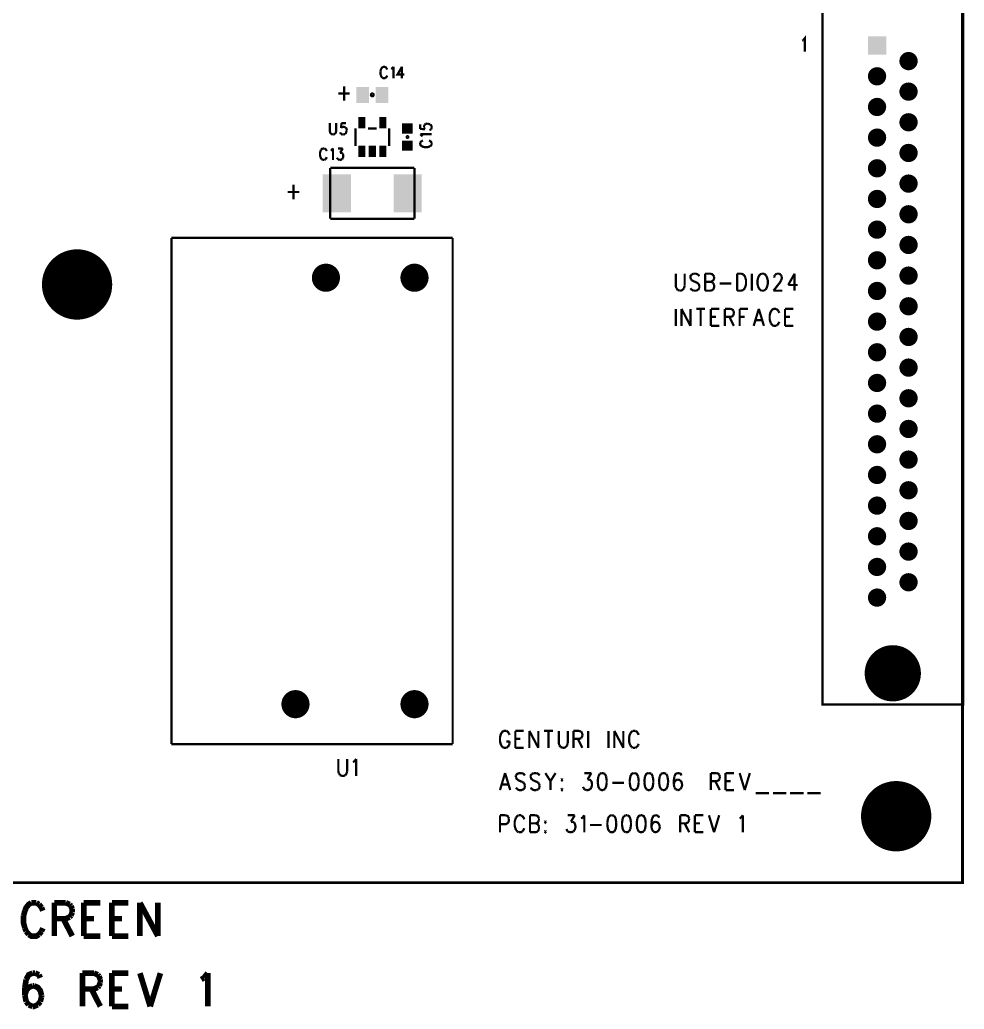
# Model space of a CAD drawing. Extents: x 7.79 to 14.3, y 7.55 to 12.98.
# Drawn here: x 10.946 to 14.305, y 7.55 to 11.067 of the extents above; entities that cross this region are included whole.
import ezdxf

# ---------------------------------------------------------------- set-up
doc = ezdxf.new("R2010")
doc.units = 0
doc.layers.get('0').update_dxf_attribs({"linetype": 'CONTINUOUS'})
doc.layers.add('ASSEMBLY_PHO', color=7, linetype='CONTINUOUS')

# ---------------------------------------------------------------- blocks, each defined once
blk = doc.blocks.new('ROUND_2')
at = {"const_width": 0.05}
blk.add_lwpolyline([(-0.025, 0, 1), (0.025, 0, 1)], format="xyb", close=True, dxfattribs=at)
blk = doc.blocks.new('ROUND_5')
at = {"const_width": 0.0325}
blk.add_lwpolyline([(-0.01625, 0, 1), (0.01625, 0, 1)], format="xyb", close=True, dxfattribs=at)
blk = doc.blocks.new('SQUARE_9')
blk.add_solid([(-0.0325, -0.0325), (-0.0325, 0.0325), (0.0325, -0.0325), (0.0325, 0.0325)])
blk = doc.blocks.new('ROUND_17')
at = {"const_width": 0.1}
blk.add_lwpolyline([(-0.05, 0, 1), (0.05, 0, 1)], format="xyb", close=True, dxfattribs=at)
blk = doc.blocks.new('RECTANGLE_88')
blk.add_solid([(-0.019, -0.018), (-0.019, 0.018), (0.019, -0.018), (0.019, 0.018)])
blk = doc.blocks.new('RECTANGLE_139')
blk.add_solid([(-0.0225, -0.0285), (-0.0225, 0.0285), (0.0225, -0.0285), (0.0225, 0.0285)])
blk = doc.blocks.new('ROUND_184')
at = {"const_width": 0.125}
blk.add_lwpolyline([(-0.0625, 0, 1), (0.0625, 0, 1)], format="xyb", close=True, dxfattribs=at)
blk = doc.blocks.new('RECTANGLE_188')
blk.add_solid([(-0.05, -0.0675), (-0.05, 0.0675), (0.05, -0.0675), (0.05, 0.0675)])
blk = doc.blocks.new('RECTANGLE_190')
blk.add_solid([(-0.0125, -0.02), (-0.0125, 0.02), (0.0125, -0.02), (0.0125, 0.02)])

msp = doc.modelspace()

# ---------------------------------------------------------------- linework, layer by layer
at = {"layer": 'ASSEMBLY_PHO'}
for points, const_width in [([(8, 8), (14.299, 8), (14.299, 12.724), (8, 12.724), (8, 8)], 0.01), ([(13.801, 11.362), (13.801, 8.633), (14.301, 8.633), (14.301, 11.362), (13.801, 11.362)], 0.008), ([(13.73263, 10.9945), (13.73809, 11.00125), (13.73809, 10.954)], 0.008), ([(13.729, 10.99225), (13.73263, 10.9945)], 0.008), ([(12.23854, 10.89968), (12.23536, 10.89775), (12.23218, 10.89387)], 0.008), ([(12.2449, 10.89968), (12.23854, 10.89968)], 0.008), ([(12.25127, 10.89387), (12.24809, 10.89775), (12.2449, 10.89968)], 0.008), ([(12.27036, 10.89387), (12.27513, 10.89968)], 0.008), ([(12.27513, 10.89968), (12.27513, 10.859)], 0.008), ([(12.30536, 10.89968), (12.28945, 10.87256), (12.31331, 10.87256)], 0.008), ([(12.30536, 10.89968), (12.30536, 10.859)], 0.008), ([(12.23218, 10.89387), (12.23059, 10.89), (12.229, 10.88418)], 0.008), ([(12.229, 10.88418), (12.229, 10.8745), (12.23059, 10.86868)], 0.008), ([(12.23059, 10.86868), (12.23218, 10.86481), (12.23536, 10.86093)], 0.008), ([(12.24809, 10.86093), (12.25127, 10.86481), (12.25286, 10.86868)], 0.008), ([(12.25286, 10.89), (12.25127, 10.89387)], 0.008), ([(12.26718, 10.89193), (12.27036, 10.89387)], 0.008), ([(12.09945, 10.83075), (12.09945, 10.779)], 0.008), ([(12.23536, 10.86093), (12.23854, 10.859)], 0.008), ([(12.23854, 10.859), (12.2449, 10.859)], 0.008), ([(12.2449, 10.859), (12.24809, 10.86093)], 0.008), ([(12.079, 10.80487), (12.1199, 10.80487)], 0.008), ([(12.049, 10.69968), (12.049, 10.67062), (12.05059, 10.66481), (12.05377, 10.66093)], 0.008), ([(12.0665, 10.66093), (12.06968, 10.66481), (12.07127, 10.67062), (12.07127, 10.69968)], 0.008), ([(12.09036, 10.69968), (12.08877, 10.68224)], 0.008), ([(12.10627, 10.69968), (12.09036, 10.69968)], 0.008), ([(12.37031, 10.69513), (12.37031, 10.67922)], 0.008), ([(12.38387, 10.68877), (12.38581, 10.69354)], 0.008), ([(12.38387, 10.684), (12.38387, 10.68877)], 0.008), ([(12.38581, 10.69354), (12.38968, 10.69672)], 0.008), ([(12.38968, 10.69672), (12.3955, 10.69831)], 0.008), ([(12.3955, 10.69831), (12.39937, 10.69672)], 0.008), ([(12.39937, 10.69672), (12.40518, 10.69513)], 0.008), ([(12.40518, 10.69513), (12.40906, 10.69195), (12.411, 10.68718), (12.411, 10.6824)], 0.008), ([(12.05377, 10.66093), (12.05854, 10.65899)], 0.008), ([(12.05854, 10.65899), (12.06172, 10.65899)], 0.008), ([(12.06172, 10.65899), (12.0665, 10.66093)], 0.008), ([(12.08877, 10.66093), (12.08718, 10.66287), (12.08559, 10.66674)], 0.008), ([(12.08877, 10.68224), (12.09036, 10.68418)], 0.008), ([(12.09354, 10.65899), (12.08877, 10.66093)], 0.008), ([(12.09036, 10.68418), (12.09513, 10.68612)], 0.008), ([(12.09831, 10.65899), (12.09354, 10.65899)], 0.008), ([(12.09513, 10.68612), (12.0999, 10.68612)], 0.008), ([(12.10309, 10.66093), (12.09831, 10.65899)], 0.008), ([(12.0999, 10.68612), (12.10468, 10.68418)], 0.008), ([(12.10945, 10.67449), (12.10786, 10.67062), (12.10627, 10.66481), (12.10309, 10.66093)], 0.008), ([(12.10468, 10.68418), (12.10786, 10.68031), (12.10945, 10.67449)], 0.008), ([(12.14, 10.6185), (12.14, 10.6815)], 0.008), ([(12.215, 10.68), (12.185, 10.68)], 0.008), ([(12.26, 10.6185), (12.26, 10.6815)], 0.008), ([(12.37031, 10.67922), (12.38775, 10.67763)], 0.008), ([(12.37612, 10.65536), (12.37031, 10.66013)], 0.008), ([(12.37031, 10.66013), (12.411, 10.66013)], 0.008), ([(12.37806, 10.65218), (12.37612, 10.65536)], 0.008), ([(12.38581, 10.67922), (12.38387, 10.684)], 0.008), ([(12.38775, 10.67763), (12.38581, 10.67922)], 0.008), ([(12.40712, 10.67604), (12.40325, 10.67445)], 0.008), ([(12.40906, 10.67763), (12.40712, 10.67604)], 0.008), ([(12.411, 10.6824), (12.40906, 10.67763)], 0.008), ([(12.37612, 10.63627), (12.37225, 10.63309), (12.37031, 10.6299)], 0.008), ([(12.37031, 10.6299), (12.37031, 10.62354)], 0.008), ([(12.37031, 10.62354), (12.37225, 10.62036), (12.37612, 10.61718)], 0.008), ([(12.38, 10.63786), (12.37612, 10.63627)], 0.008), ([(12.37612, 10.61718), (12.38, 10.61559), (12.38581, 10.614), (12.3955, 10.614), (12.40131, 10.61559), (12.40518, 10.61718)], 0.008), ([(12.40518, 10.63627), (12.40131, 10.63786)], 0.008), ([(12.411, 10.6299), (12.40906, 10.63309), (12.40518, 10.63627)], 0.008), ([(12.40518, 10.61718), (12.40906, 10.62036), (12.411, 10.62354)], 0.008), ([(12.411, 10.62354), (12.411, 10.6299)], 0.008), ([(12.01718, 10.60387), (12.01559, 10.6), (12.014, 10.59418)], 0.008), ([(12.014, 10.59418), (12.014, 10.5845), (12.01559, 10.57868)], 0.008), ([(12.02354, 10.60968), (12.02036, 10.60775), (12.01718, 10.60387)], 0.008), ([(12.0299, 10.60968), (12.02354, 10.60968)], 0.008), ([(12.03627, 10.60387), (12.03309, 10.60775), (12.0299, 10.60968)], 0.008), ([(12.03786, 10.6), (12.03627, 10.60387)], 0.008), ([(12.05218, 10.60193), (12.05536, 10.60387)], 0.008), ([(12.05536, 10.60387), (12.06013, 10.60968)], 0.008), ([(12.06013, 10.60968), (12.06013, 10.569)], 0.008), ([(12.07763, 10.60968), (12.09513, 10.60968)], 0.008), ([(12.09513, 10.60968), (12.08559, 10.59418)], 0.008), ([(12.08559, 10.59418), (12.09036, 10.59418)], 0.008), ([(12.09036, 10.59418), (12.09354, 10.59225)], 0.008), ([(12.09354, 10.59225), (12.09513, 10.59031)], 0.008), ([(12.09513, 10.59031), (12.09672, 10.5845)], 0.008), ([(12.09672, 10.5845), (12.09672, 10.58062)], 0.008), ([(12.01559, 10.57868), (12.01718, 10.57481), (12.02036, 10.57093)], 0.008), ([(12.02036, 10.57093), (12.02354, 10.569)], 0.008), ([(12.02354, 10.569), (12.0299, 10.569)], 0.008), ([(12.0299, 10.569), (12.03309, 10.57093)], 0.008), ([(12.03309, 10.57093), (12.03627, 10.57481), (12.03786, 10.57868)], 0.008), ([(12.07604, 10.57287), (12.07445, 10.57675)], 0.008), ([(12.07763, 10.57093), (12.07604, 10.57287)], 0.008), ([(12.0824, 10.569), (12.07763, 10.57093)], 0.008), ([(12.09195, 10.57093), (12.08718, 10.569), (12.0824, 10.569)], 0.008), ([(12.09513, 10.57481), (12.09195, 10.57093)], 0.008), ([(12.09672, 10.58062), (12.09513, 10.57481)], 0.008), ([(12.05039, 10.54055), (12.3496, 10.54055)], 0.008), ([(12.05039, 10.35944), (12.05039, 10.54055)], 0.008), ([(12.3496, 10.54055), (12.3496, 10.35944)], 0.008), ([(11.91945, 10.48075), (11.91945, 10.429)], 0.008), ([(11.899, 10.45487), (11.9399, 10.45487)], 0.008), ([(12.3496, 10.35944), (12.05039, 10.35944)], 0.008), ([(11.48582, 10.29173), (12.48582, 10.29173)], 0.008), ([(11.48582, 8.49251), (11.48582, 10.29173)], 0.008), ([(12.48582, 10.29173), (12.48582, 8.49251)], 0.008), ([(13.279, 10.16437), (13.279, 10.12125), (13.28127, 10.11262)], 0.008), ([(13.31081, 10.12125), (13.31081, 10.16437)], 0.008), ([(13.33581, 10.1615), (13.33127, 10.15575), (13.33127, 10.15), (13.33354, 10.14425)], 0.008), ([(13.34263, 10.16437), (13.33581, 10.1615)], 0.008), ([(13.35172, 10.16437), (13.34263, 10.16437)], 0.008), ([(13.35854, 10.1615), (13.35172, 10.16437)], 0.008), ([(13.36309, 10.15575), (13.35854, 10.1615)], 0.008), ([(13.38354, 10.16437), (13.38354, 10.104)], 0.008), ([(13.38354, 10.16437), (13.404, 10.16437)], 0.008), ([(13.404, 10.16437), (13.41081, 10.1615)], 0.008), ([(13.41081, 10.1615), (13.41309, 10.15862)], 0.008), ([(13.49718, 10.16437), (13.49718, 10.104)], 0.008), ([(13.49718, 10.16437), (13.51309, 10.16437)], 0.008), ([(13.51309, 10.16437), (13.5199, 10.1615)], 0.008), ([(13.5199, 10.1615), (13.52445, 10.15575), (13.52672, 10.15)], 0.008), ([(13.54945, 10.16437), (13.54945, 10.104)], 0.008), ([(13.58354, 10.16437), (13.579, 10.1615), (13.57445, 10.15575), (13.57218, 10.15), (13.5699, 10.14137)], 0.008), ([(13.59263, 10.16437), (13.58354, 10.16437)], 0.008), ([(13.60172, 10.15575), (13.59718, 10.1615), (13.59263, 10.16437)], 0.008), ([(13.63127, 10.15862), (13.63354, 10.1615)], 0.008), ([(13.63354, 10.1615), (13.63809, 10.16437)], 0.008), ([(13.63809, 10.16437), (13.64718, 10.16437)], 0.008), ([(13.64718, 10.16437), (13.65172, 10.1615)], 0.008), ([(13.65172, 10.1615), (13.654, 10.15862)], 0.008), ([(13.70172, 10.16437), (13.679, 10.12412)], 0.008), ([(13.70172, 10.16437), (13.70172, 10.104)], 0.008), ([(13.33354, 10.14425), (13.33581, 10.14137)], 0.008), ([(13.33581, 10.14137), (13.34036, 10.1385), (13.354, 10.13275), (13.35854, 10.12987)], 0.008), ([(13.35854, 10.12987), (13.36081, 10.127)], 0.008), ([(13.36081, 10.127), (13.36309, 10.12125), (13.36309, 10.11262)], 0.008), ([(13.38354, 10.13562), (13.404, 10.13562)], 0.008), ([(13.41081, 10.1385), (13.404, 10.13562)], 0.008), ([(13.404, 10.13562), (13.41081, 10.13275)], 0.008), ([(13.41309, 10.14137), (13.41081, 10.1385)], 0.008), ([(13.41081, 10.13275), (13.41309, 10.12987)], 0.008), ([(13.41309, 10.15862), (13.41536, 10.15287)], 0.008), ([(13.41536, 10.14712), (13.41309, 10.14137)], 0.008), ([(13.41309, 10.12987), (13.41536, 10.12412)], 0.008), ([(13.41536, 10.15287), (13.41536, 10.14712)], 0.008), ([(13.43581, 10.12987), (13.47672, 10.12987)], 0.008), ([(13.52672, 10.15), (13.529, 10.14137)], 0.008), ([(13.529, 10.14137), (13.529, 10.127), (13.52672, 10.11837)], 0.008), ([(13.5699, 10.14137), (13.5699, 10.127)], 0.008), ([(13.5699, 10.127), (13.57218, 10.11837)], 0.008), ([(13.60627, 10.14137), (13.604, 10.15), (13.60172, 10.15575)], 0.008), ([(13.604, 10.11837), (13.60627, 10.127), (13.60627, 10.14137)], 0.008), ([(13.654, 10.14137), (13.64945, 10.13275), (13.62672, 10.104)], 0.008), ([(13.629, 10.15287), (13.63127, 10.15862)], 0.008), ([(13.629, 10.15), (13.629, 10.15287)], 0.008), ([(13.654, 10.15862), (13.65627, 10.15287)], 0.008), ([(13.65627, 10.14712), (13.654, 10.14137)], 0.008), ([(13.65627, 10.15287), (13.65627, 10.14712)], 0.008), ([(13.28127, 10.11262), (13.28581, 10.10687)], 0.008), ([(13.28581, 10.10687), (13.29263, 10.104)], 0.008), ([(13.29263, 10.104), (13.29718, 10.104), (13.304, 10.10687)], 0.008), ([(13.304, 10.10687), (13.30854, 10.11262)], 0.008), ([(13.30854, 10.11262), (13.31081, 10.12125)], 0.008), ([(13.33581, 10.10687), (13.33127, 10.11262)], 0.008), ([(13.34263, 10.104), (13.33581, 10.10687)], 0.008), ([(13.35172, 10.104), (13.34263, 10.104)], 0.008), ([(13.35854, 10.10687), (13.35172, 10.104)], 0.008), ([(13.36309, 10.11262), (13.35854, 10.10687)], 0.008), ([(13.41081, 10.10687), (13.404, 10.104), (13.38354, 10.104)], 0.008), ([(13.41536, 10.12412), (13.41536, 10.1155), (13.41309, 10.10975), (13.41081, 10.10687)], 0.008), ([(13.5199, 10.10687), (13.51309, 10.104), (13.49718, 10.104)], 0.008), ([(13.52445, 10.11262), (13.5199, 10.10687)], 0.008), ([(13.52672, 10.11837), (13.52445, 10.11262)], 0.008), ([(13.57218, 10.11837), (13.57445, 10.11262)], 0.008), ([(13.57445, 10.11262), (13.579, 10.10687)], 0.008), ([(13.579, 10.10687), (13.58354, 10.104)], 0.008), ([(13.58354, 10.104), (13.59263, 10.104)], 0.008), ([(13.59263, 10.104), (13.59718, 10.10687)], 0.008), ([(13.59718, 10.10687), (13.60172, 10.11262)], 0.008), ([(13.60172, 10.11262), (13.604, 10.11837)], 0.008), ([(13.62672, 10.104), (13.65854, 10.104)], 0.008), ([(13.679, 10.12412), (13.71309, 10.12412)], 0.008), ([(13.279, 10.03937), (13.279, 9.979)], 0.008), ([(13.29945, 10.03937), (13.29945, 9.979)], 0.008), ([(13.29945, 10.03937), (13.33127, 9.979)], 0.008), ([(13.33127, 10.03937), (13.33127, 9.979)], 0.008), ([(13.35172, 10.03937), (13.38354, 10.03937)], 0.008), ([(13.36763, 10.03937), (13.36763, 9.979)], 0.008), ([(13.404, 10.03937), (13.404, 9.979)], 0.008), ([(13.404, 10.03937), (13.43354, 10.03937)], 0.008), ([(13.454, 10.03937), (13.454, 9.979)], 0.008), ([(13.454, 10.03937), (13.47445, 10.03937)], 0.008), ([(13.47445, 10.03937), (13.48127, 10.0365), (13.48354, 10.03362)], 0.008), ([(13.48354, 10.03362), (13.48581, 10.02787)], 0.008), ([(13.48581, 10.02212), (13.48354, 10.01637)], 0.008), ([(13.48581, 10.02787), (13.48581, 10.02212)], 0.008), ([(13.50627, 10.03937), (13.50627, 9.979)], 0.008), ([(13.50627, 10.03937), (13.53581, 10.03937)], 0.008), ([(13.57445, 10.03937), (13.55627, 9.979)], 0.008), ([(13.57445, 10.03937), (13.59263, 9.979)], 0.008), ([(13.61763, 10.03075), (13.61536, 10.025), (13.61309, 10.01637)], 0.008), ([(13.62672, 10.03937), (13.62218, 10.0365), (13.61763, 10.03075)], 0.008), ([(13.63581, 10.03937), (13.62672, 10.03937)], 0.008), ([(13.6449, 10.03075), (13.64036, 10.0365), (13.63581, 10.03937)], 0.008), ([(13.64718, 10.025), (13.6449, 10.03075)], 0.008), ([(13.66763, 10.03937), (13.66763, 9.979)], 0.008), ([(13.66763, 10.03937), (13.69718, 10.03937)], 0.008), ([(13.404, 10.01062), (13.42218, 10.01062)], 0.008), ([(13.47445, 10.01062), (13.454, 10.01062)], 0.008), ([(13.4699, 10.01062), (13.48581, 9.979)], 0.008), ([(13.48354, 10.01637), (13.48127, 10.0135), (13.47445, 10.01062)], 0.008), ([(13.50627, 10.01062), (13.52445, 10.01062)], 0.008), ([(13.56309, 9.99912), (13.58581, 9.99912)], 0.008), ([(13.61309, 10.01637), (13.61309, 10.002), (13.61536, 9.99337)], 0.008), ([(13.61536, 9.99337), (13.61763, 9.98762)], 0.008), ([(13.61763, 9.98762), (13.62218, 9.98187)], 0.008), ([(13.64036, 9.98187), (13.6449, 9.98762)], 0.008), ([(13.6449, 9.98762), (13.64718, 9.99337)], 0.008), ([(13.66763, 10.01062), (13.68581, 10.01062)], 0.008), ([(13.404, 9.979), (13.43354, 9.979)], 0.008), ([(13.62218, 9.98187), (13.62672, 9.979)], 0.008), ([(13.62672, 9.979), (13.63581, 9.979)], 0.008), ([(13.63581, 9.979), (13.64036, 9.98187)], 0.008), ([(13.66763, 9.979), (13.69718, 9.979)], 0.008), ([(12.65854, 8.53075), (12.65627, 8.525), (12.654, 8.51637)], 0.008), ([(12.654, 8.51637), (12.654, 8.502), (12.65627, 8.49337)], 0.008), ([(12.66763, 8.53937), (12.66309, 8.5365), (12.65854, 8.53075)], 0.008), ([(12.67672, 8.53937), (12.66763, 8.53937)], 0.008), ([(12.68581, 8.53075), (12.68127, 8.5365), (12.67672, 8.53937)], 0.008), ([(12.68809, 8.525), (12.68581, 8.53075)], 0.008), ([(12.70854, 8.53937), (12.70854, 8.479)], 0.008), ([(12.70854, 8.53937), (12.73809, 8.53937)], 0.008), ([(12.70854, 8.51062), (12.72672, 8.51062)], 0.008), ([(12.75854, 8.53937), (12.75854, 8.479)], 0.008), ([(12.75854, 8.53937), (12.79036, 8.479)], 0.008), ([(12.79036, 8.53937), (12.79036, 8.479)], 0.008), ([(12.81081, 8.53937), (12.84263, 8.53937)], 0.008), ([(12.82672, 8.53937), (12.82672, 8.479)], 0.008), ([(12.86309, 8.53937), (12.86309, 8.49625), (12.86536, 8.48762)], 0.008), ([(12.8949, 8.49625), (12.8949, 8.53937)], 0.008), ([(12.91536, 8.53937), (12.91536, 8.479)], 0.008), ([(12.91536, 8.53937), (12.93581, 8.53937)], 0.008), ([(12.93581, 8.51062), (12.91536, 8.51062)], 0.008), ([(12.93127, 8.51062), (12.94718, 8.479)], 0.008), ([(12.93581, 8.53937), (12.94263, 8.5365)], 0.008), ([(12.94263, 8.5135), (12.93581, 8.51062)], 0.008), ([(12.94263, 8.5365), (12.9449, 8.53362)], 0.008), ([(12.9449, 8.51637), (12.94263, 8.5135)], 0.008), ([(12.9449, 8.53362), (12.94718, 8.52787)], 0.008), ([(12.94718, 8.52212), (12.9449, 8.51637)], 0.008), ([(12.94718, 8.52787), (12.94718, 8.52212)], 0.008), ([(12.96763, 8.53937), (12.96763, 8.479)], 0.008), ([(13.04036, 8.53937), (13.04036, 8.479)], 0.008), ([(13.06081, 8.53937), (13.06081, 8.479)], 0.008), ([(13.06081, 8.53937), (13.09263, 8.479)], 0.008), ([(13.09263, 8.53937), (13.09263, 8.479)], 0.008), ([(13.11763, 8.53075), (13.11536, 8.525), (13.11309, 8.51637)], 0.008), ([(13.11309, 8.51637), (13.11309, 8.502), (13.11536, 8.49337)], 0.008), ([(13.12672, 8.53937), (13.12218, 8.5365), (13.11763, 8.53075)], 0.008), ([(13.13581, 8.53937), (13.12672, 8.53937)], 0.008), ([(13.1449, 8.53075), (13.14036, 8.5365), (13.13581, 8.53937)], 0.008), ([(13.14718, 8.525), (13.1449, 8.53075)], 0.008), ([(12.48582, 8.49251), (11.48582, 8.49251)], 0.008), ([(12.65627, 8.49337), (12.65854, 8.48762)], 0.008), ([(12.65854, 8.48762), (12.66309, 8.48187)], 0.008), ([(12.66309, 8.48187), (12.66763, 8.479)], 0.008), ([(12.66763, 8.479), (12.67672, 8.479)], 0.008), ([(12.67672, 8.502), (12.68809, 8.502)], 0.008), ([(12.67672, 8.479), (12.68127, 8.48187)], 0.008), ([(12.68127, 8.48187), (12.68581, 8.48762)], 0.008), ([(12.68581, 8.48762), (12.68809, 8.49337)], 0.008), ([(12.68809, 8.49337), (12.68809, 8.502)], 0.008), ([(12.70854, 8.479), (12.73809, 8.479)], 0.008), ([(12.86536, 8.48762), (12.8699, 8.48187)], 0.008), ([(12.8699, 8.48187), (12.87672, 8.479)], 0.008), ([(12.87672, 8.479), (12.88127, 8.479), (12.88809, 8.48187)], 0.008), ([(12.88809, 8.48187), (12.89263, 8.48762)], 0.008), ([(12.89263, 8.48762), (12.8949, 8.49625)], 0.008), ([(13.11536, 8.49337), (13.11763, 8.48762)], 0.008), ([(13.11763, 8.48762), (13.12218, 8.48187)], 0.008), ([(13.12218, 8.48187), (13.12672, 8.479)], 0.008), ([(13.12672, 8.479), (13.13581, 8.479)], 0.008), ([(13.13581, 8.479), (13.14036, 8.48187)], 0.008), ([(13.14036, 8.48187), (13.1449, 8.48762)], 0.008), ([(13.1449, 8.48762), (13.14718, 8.49337)], 0.008), ([(12.079, 8.43937), (12.079, 8.39625), (12.08127, 8.38762)], 0.008), ([(12.11081, 8.39625), (12.11081, 8.43937)], 0.008), ([(12.13581, 8.43075), (12.14263, 8.43937)], 0.008), ([(12.14263, 8.43937), (12.14263, 8.379)], 0.008), ([(12.13127, 8.42787), (12.13581, 8.43075)], 0.008), ([(12.08127, 8.38762), (12.08581, 8.38187)], 0.008), ([(12.08581, 8.38187), (12.09263, 8.379)], 0.008), ([(12.09263, 8.379), (12.09718, 8.379), (12.104, 8.38187)], 0.008), ([(12.104, 8.38187), (12.10854, 8.38762)], 0.008), ([(12.10854, 8.38762), (12.11081, 8.39625)], 0.008), ([(12.67218, 8.38937), (12.654, 8.329)], 0.008), ([(12.67218, 8.38937), (12.69036, 8.329)], 0.008), ([(12.72218, 8.38937), (12.71536, 8.3865), (12.71081, 8.38075)], 0.008), ([(12.71081, 8.38075), (12.71081, 8.375)], 0.008), ([(12.71081, 8.375), (12.71309, 8.36925), (12.71536, 8.36637)], 0.008), ([(12.71536, 8.36637), (12.7199, 8.3635)], 0.008), ([(12.73127, 8.38937), (12.72218, 8.38937)], 0.008), ([(12.74263, 8.38075), (12.73809, 8.3865), (12.73127, 8.38937)], 0.008), ([(12.76763, 8.3865), (12.76309, 8.38075), (12.76309, 8.375), (12.76536, 8.36925), (12.76763, 8.36637)], 0.008), ([(12.77445, 8.38937), (12.76763, 8.3865)], 0.008), ([(12.76763, 8.36637), (12.77218, 8.3635), (12.78581, 8.35775)], 0.008), ([(12.78354, 8.38937), (12.77445, 8.38937)], 0.008), ([(12.7949, 8.38075), (12.79036, 8.3865), (12.78354, 8.38937)], 0.008), ([(12.81536, 8.38937), (12.83354, 8.36062)], 0.008), ([(12.85172, 8.38937), (12.83354, 8.36062)], 0.008), ([(12.87445, 8.36925), (12.87218, 8.36637)], 0.008), ([(12.87218, 8.36637), (12.87445, 8.3635), (12.87672, 8.36637)], 0.008), ([(12.87672, 8.36637), (12.87445, 8.36925)], 0.008), ([(12.954, 8.38937), (12.979, 8.38937)], 0.008), ([(12.979, 8.38937), (12.96536, 8.36637)], 0.008), ([(12.96536, 8.36637), (12.97218, 8.36637)], 0.008), ([(12.97218, 8.36637), (12.97672, 8.3635)], 0.008), ([(13.004, 8.37787), (13.00172, 8.3635)], 0.008), ([(13.00854, 8.3865), (13.004, 8.37787)], 0.008), ([(13.01536, 8.38937), (13.00854, 8.3865)], 0.008), ([(13.0199, 8.38937), (13.01536, 8.38937)], 0.008), ([(13.02672, 8.3865), (13.0199, 8.38937)], 0.008), ([(13.03127, 8.37787), (13.02672, 8.3865)], 0.008), ([(13.03354, 8.3635), (13.03127, 8.37787)], 0.008), ([(13.11763, 8.37787), (13.11536, 8.3635), (13.11536, 8.35487)], 0.008), ([(13.129, 8.38937), (13.12218, 8.3865), (13.11763, 8.37787)], 0.008), ([(13.13354, 8.38937), (13.129, 8.38937)], 0.008), ([(13.1449, 8.37787), (13.14036, 8.3865), (13.13354, 8.38937)], 0.008), ([(13.14718, 8.35487), (13.14718, 8.3635), (13.1449, 8.37787)], 0.008), ([(13.1699, 8.37787), (13.16763, 8.3635)], 0.008), ([(13.18127, 8.38937), (13.17445, 8.3865), (13.1699, 8.37787)], 0.008), ([(13.18581, 8.38937), (13.18127, 8.38937)], 0.008), ([(13.19263, 8.3865), (13.18581, 8.38937)], 0.008), ([(13.19718, 8.37787), (13.19263, 8.3865)], 0.008), ([(13.19945, 8.35487), (13.19945, 8.3635), (13.19718, 8.37787)], 0.008), ([(13.22218, 8.37787), (13.2199, 8.3635)], 0.008), ([(13.22672, 8.3865), (13.22218, 8.37787)], 0.008), ([(13.23354, 8.38937), (13.22672, 8.3865)], 0.008), ([(13.23809, 8.38937), (13.23354, 8.38937)], 0.008), ([(13.2449, 8.3865), (13.23809, 8.38937)], 0.008), ([(13.24945, 8.37787), (13.2449, 8.3865)], 0.008), ([(13.25172, 8.3635), (13.24945, 8.37787)], 0.008), ([(13.27445, 8.37787), (13.27218, 8.3635), (13.27218, 8.34912)], 0.008), ([(13.28581, 8.36637), (13.279, 8.3635), (13.27445, 8.35775), (13.27218, 8.34912)], 0.008), ([(13.28581, 8.38937), (13.279, 8.3865), (13.27445, 8.37787)], 0.008), ([(13.29036, 8.38937), (13.28581, 8.38937)], 0.008), ([(13.28809, 8.36637), (13.28581, 8.36637)], 0.008), ([(13.2949, 8.3635), (13.28809, 8.36637)], 0.008), ([(13.29945, 8.38075), (13.29718, 8.3865), (13.29036, 8.38937)], 0.008), ([(13.404, 8.38937), (13.404, 8.329)], 0.008), ([(13.404, 8.38937), (13.42445, 8.38937)], 0.008), ([(13.42445, 8.38937), (13.43127, 8.3865), (13.43354, 8.38362)], 0.008), ([(13.43354, 8.36637), (13.43127, 8.3635), (13.42445, 8.36062)], 0.008), ([(13.43354, 8.38362), (13.43581, 8.37787)], 0.008), ([(13.43581, 8.37212), (13.43354, 8.36637)], 0.008), ([(13.43581, 8.37787), (13.43581, 8.37212)], 0.008), ([(13.45627, 8.38937), (13.45627, 8.329)], 0.008), ([(13.45627, 8.38937), (13.48581, 8.38937)], 0.008), ([(13.50627, 8.38937), (13.52445, 8.329)], 0.008), ([(13.54263, 8.38937), (13.52445, 8.329)], 0.008), ([(12.66081, 8.34912), (12.68354, 8.34912)], 0.008), ([(12.71536, 8.33187), (12.71081, 8.33762)], 0.008), ([(12.73809, 8.33187), (12.73127, 8.329), (12.72218, 8.329), (12.71536, 8.33187)], 0.008), ([(12.7199, 8.3635), (12.73354, 8.35775)], 0.008), ([(12.73354, 8.35775), (12.73809, 8.35487)], 0.008), ([(12.73809, 8.35487), (12.74036, 8.352), (12.74263, 8.34625)], 0.008), ([(12.74263, 8.33762), (12.73809, 8.33187)], 0.008), ([(12.74263, 8.34625), (12.74263, 8.33762)], 0.008), ([(12.76763, 8.33187), (12.76309, 8.33762)], 0.008), ([(12.78354, 8.329), (12.77445, 8.329), (12.76763, 8.33187)], 0.008), ([(12.79036, 8.33187), (12.78354, 8.329)], 0.008), ([(12.78581, 8.35775), (12.79036, 8.35487)], 0.008), ([(12.79036, 8.35487), (12.79263, 8.352)], 0.008), ([(12.7949, 8.33762), (12.79036, 8.33187)], 0.008), ([(12.79263, 8.352), (12.7949, 8.34625)], 0.008), ([(12.7949, 8.34625), (12.7949, 8.33762)], 0.008), ([(12.83354, 8.36062), (12.83354, 8.329)], 0.008), ([(12.87445, 8.33475), (12.87218, 8.33187)], 0.008), ([(12.87218, 8.33187), (12.87445, 8.329), (12.87672, 8.33187)], 0.008), ([(12.87672, 8.33187), (12.87445, 8.33475)], 0.008), ([(12.95172, 8.33475), (12.94945, 8.3405)], 0.008), ([(12.954, 8.33187), (12.95172, 8.33475)], 0.008), ([(12.96081, 8.329), (12.954, 8.33187)], 0.008), ([(12.97445, 8.33187), (12.96763, 8.329)], 0.008), ([(12.979, 8.33762), (12.97445, 8.33187)], 0.008), ([(12.97672, 8.3635), (12.979, 8.36062)], 0.008), ([(12.979, 8.36062), (12.98127, 8.352), (12.98127, 8.34625), (12.979, 8.33762)], 0.008), ([(13.00172, 8.3635), (13.00172, 8.35487)], 0.008), ([(13.00172, 8.35487), (13.004, 8.3405), (13.00854, 8.33187)], 0.008), ([(13.00854, 8.33187), (13.01536, 8.329), (13.0199, 8.329)], 0.008), ([(13.0199, 8.329), (13.02672, 8.33187)], 0.008), ([(13.02672, 8.33187), (13.03127, 8.3405), (13.03354, 8.35487)], 0.008), ([(13.03354, 8.35487), (13.03354, 8.3635)], 0.008), ([(13.054, 8.35487), (13.0949, 8.35487)], 0.008), ([(13.11536, 8.35487), (13.11763, 8.3405)], 0.008), ([(13.11763, 8.3405), (13.12218, 8.33187)], 0.008), ([(13.12218, 8.33187), (13.129, 8.329), (13.13354, 8.329)], 0.008), ([(13.13354, 8.329), (13.14036, 8.33187)], 0.008), ([(13.14036, 8.33187), (13.1449, 8.3405)], 0.008), ([(13.1449, 8.3405), (13.14718, 8.35487)], 0.008), ([(13.16763, 8.3635), (13.16763, 8.35487)], 0.008), ([(13.16763, 8.35487), (13.1699, 8.3405)], 0.008), ([(13.1699, 8.3405), (13.17445, 8.33187)], 0.008), ([(13.17445, 8.33187), (13.18127, 8.329), (13.18581, 8.329)], 0.008), ([(13.18581, 8.329), (13.19263, 8.33187)], 0.008), ([(13.19263, 8.33187), (13.19718, 8.3405), (13.19945, 8.35487)], 0.008), ([(13.2199, 8.3635), (13.2199, 8.35487)], 0.008), ([(13.2199, 8.35487), (13.22218, 8.3405), (13.22672, 8.33187)], 0.008), ([(13.22672, 8.33187), (13.23354, 8.329)], 0.008), ([(13.23354, 8.329), (13.23809, 8.329), (13.2449, 8.33187)], 0.008), ([(13.2449, 8.33187), (13.24945, 8.3405), (13.25172, 8.35487)], 0.008), ([(13.25172, 8.35487), (13.25172, 8.3635)], 0.008), ([(13.27218, 8.34912), (13.27445, 8.33762)], 0.008), ([(13.27445, 8.33762), (13.279, 8.33187)], 0.008), ([(13.279, 8.33187), (13.28581, 8.329)], 0.008), ([(13.28581, 8.329), (13.28809, 8.329), (13.2949, 8.33187)], 0.008), ([(13.30172, 8.34912), (13.29945, 8.35775), (13.2949, 8.3635)], 0.008), ([(13.2949, 8.33187), (13.29945, 8.33762)], 0.008), ([(13.29945, 8.33762), (13.30172, 8.34625)], 0.008), ([(13.30172, 8.34625), (13.30172, 8.34912)], 0.008), ([(13.42445, 8.36062), (13.404, 8.36062)], 0.008), ([(13.4199, 8.36062), (13.43581, 8.329)], 0.008), ([(13.45627, 8.36062), (13.47445, 8.36062)], 0.008), ([(12.96763, 8.329), (12.96081, 8.329)], 0.008), ([(13.45627, 8.329), (13.48581, 8.329)], 0.008), ([(13.56309, 8.3175), (13.61081, 8.3175)], 0.008), ([(13.62445, 8.3175), (13.67218, 8.3175)], 0.008), ([(13.68581, 8.3175), (13.73354, 8.3175)], 0.008), ([(13.74718, 8.3175), (13.7949, 8.3175)], 0.008), ([(12.654, 8.23937), (12.654, 8.179)], 0.008), ([(12.654, 8.23937), (12.67445, 8.23937)], 0.008), ([(12.67445, 8.23937), (12.68127, 8.2365), (12.68354, 8.23362)], 0.008), ([(12.68354, 8.23362), (12.68581, 8.22787)], 0.008), ([(12.68581, 8.22787), (12.68581, 8.21925)], 0.008), ([(12.71081, 8.23075), (12.70854, 8.225)], 0.008), ([(12.7199, 8.23937), (12.71536, 8.2365), (12.71081, 8.23075)], 0.008), ([(12.729, 8.23937), (12.7199, 8.23937)], 0.008), ([(12.73354, 8.2365), (12.729, 8.23937)], 0.008), ([(12.74036, 8.225), (12.73809, 8.23075), (12.73354, 8.2365)], 0.008), ([(12.76081, 8.23937), (12.76081, 8.179)], 0.008), ([(12.76081, 8.23937), (12.78127, 8.23937)], 0.008), ([(12.78127, 8.23937), (12.78809, 8.2365), (12.79036, 8.23362)], 0.008), ([(12.79036, 8.23362), (12.79263, 8.22787)], 0.008), ([(12.79263, 8.22787), (12.79263, 8.22212)], 0.008), ([(12.8949, 8.23937), (12.9199, 8.23937)], 0.008), ([(12.9199, 8.23937), (12.90627, 8.21637)], 0.008), ([(12.94263, 8.22787), (12.94718, 8.23075), (12.954, 8.23937)], 0.008), ([(12.954, 8.23937), (12.954, 8.179)], 0.008), ([(13.03809, 8.22787), (13.03581, 8.2135)], 0.008), ([(13.04263, 8.2365), (13.03809, 8.22787)], 0.008), ([(13.04945, 8.23937), (13.04263, 8.2365)], 0.008), ([(13.054, 8.23937), (13.04945, 8.23937)], 0.008), ([(13.06081, 8.2365), (13.054, 8.23937)], 0.008), ([(13.06536, 8.22787), (13.06081, 8.2365)], 0.008), ([(13.06763, 8.2135), (13.06536, 8.22787)], 0.008), ([(13.09036, 8.22787), (13.08809, 8.2135), (13.08809, 8.20487)], 0.008), ([(13.0949, 8.2365), (13.09036, 8.22787)], 0.008), ([(13.10172, 8.23937), (13.0949, 8.2365)], 0.008), ([(13.10627, 8.23937), (13.10172, 8.23937)], 0.008), ([(13.11763, 8.22787), (13.11309, 8.2365), (13.10627, 8.23937)], 0.008), ([(13.1199, 8.2135), (13.11763, 8.22787)], 0.008), ([(13.14263, 8.22787), (13.14036, 8.2135), (13.14036, 8.20487)], 0.008), ([(13.154, 8.23937), (13.14718, 8.2365), (13.14263, 8.22787)], 0.008), ([(13.15854, 8.23937), (13.154, 8.23937)], 0.008), ([(13.1699, 8.22787), (13.16536, 8.2365), (13.15854, 8.23937)], 0.008), ([(13.17218, 8.20487), (13.17218, 8.2135), (13.1699, 8.22787)], 0.008), ([(13.1949, 8.22787), (13.19263, 8.2135)], 0.008), ([(13.20627, 8.23937), (13.19945, 8.2365), (13.1949, 8.22787)], 0.008), ([(13.21081, 8.23937), (13.20627, 8.23937)], 0.008), ([(13.21763, 8.2365), (13.21081, 8.23937)], 0.008), ([(13.2199, 8.23075), (13.21763, 8.2365)], 0.008), ([(13.2949, 8.23937), (13.2949, 8.179)], 0.008), ([(13.2949, 8.23937), (13.31536, 8.23937)], 0.008), ([(13.31536, 8.23937), (13.32218, 8.2365), (13.32445, 8.23362)], 0.008), ([(13.32445, 8.23362), (13.32672, 8.22787)], 0.008), ([(13.32672, 8.22787), (13.32672, 8.22212)], 0.008), ([(13.34718, 8.23937), (13.34718, 8.179)], 0.008), ([(13.34718, 8.23937), (13.37672, 8.23937)], 0.008), ([(13.39718, 8.23937), (13.41536, 8.179)], 0.008), ([(13.43354, 8.23937), (13.41536, 8.179)], 0.008), ([(13.50627, 8.22787), (13.51081, 8.23075)], 0.008), ([(13.51081, 8.23075), (13.51763, 8.23937)], 0.008), ([(13.51763, 8.23937), (13.51763, 8.179)], 0.008), ([(12.68127, 8.21062), (12.67445, 8.20775), (12.654, 8.20775)], 0.008), ([(12.68354, 8.2135), (12.68127, 8.21062)], 0.008), ([(12.68581, 8.21925), (12.68354, 8.2135)], 0.008), ([(12.70854, 8.225), (12.70627, 8.21637)], 0.008), ([(12.70627, 8.21637), (12.70627, 8.202), (12.70854, 8.19337)], 0.008), ([(12.70854, 8.19337), (12.71081, 8.18762)], 0.008), ([(12.73809, 8.18762), (12.74036, 8.19337)], 0.008), ([(12.76081, 8.21062), (12.78127, 8.21062)], 0.008), ([(12.79036, 8.21637), (12.78809, 8.2135), (12.78127, 8.21062)], 0.008), ([(12.78127, 8.21062), (12.78809, 8.20775), (12.79036, 8.20487)], 0.008), ([(12.79263, 8.1905), (12.79036, 8.18475), (12.78809, 8.18187)], 0.008), ([(12.79263, 8.22212), (12.79036, 8.21637)], 0.008), ([(12.79036, 8.20487), (12.79263, 8.19912)], 0.008), ([(12.79263, 8.19912), (12.79263, 8.1905)], 0.008), ([(12.81536, 8.21925), (12.81309, 8.21637)], 0.008), ([(12.81309, 8.21637), (12.81536, 8.2135), (12.81763, 8.21637)], 0.008), ([(12.81763, 8.21637), (12.81536, 8.21925)], 0.008), ([(12.89263, 8.18475), (12.89036, 8.1905)], 0.008), ([(12.90627, 8.21637), (12.91309, 8.21637)], 0.008), ([(12.91309, 8.21637), (12.91763, 8.2135)], 0.008), ([(12.91763, 8.2135), (12.9199, 8.21062)], 0.008), ([(12.9199, 8.21062), (12.92218, 8.202), (12.92218, 8.19625), (12.9199, 8.18762)], 0.008), ([(12.97445, 8.20487), (13.01536, 8.20487)], 0.008), ([(13.03581, 8.2135), (13.03581, 8.20487)], 0.008), ([(13.03581, 8.20487), (13.03809, 8.1905), (13.04263, 8.18187)], 0.008), ([(13.06081, 8.18187), (13.06536, 8.1905), (13.06763, 8.20487)], 0.008), ([(13.06763, 8.20487), (13.06763, 8.2135)], 0.008), ([(13.08809, 8.20487), (13.09036, 8.1905), (13.0949, 8.18187)], 0.008), ([(13.11309, 8.18187), (13.11763, 8.1905)], 0.008), ([(13.11763, 8.1905), (13.1199, 8.20487)], 0.008), ([(13.1199, 8.20487), (13.1199, 8.2135)], 0.008), ([(13.14036, 8.20487), (13.14263, 8.1905)], 0.008), ([(13.14263, 8.1905), (13.14718, 8.18187)], 0.008), ([(13.16536, 8.18187), (13.1699, 8.1905)], 0.008), ([(13.1699, 8.1905), (13.17218, 8.20487)], 0.008), ([(13.19263, 8.2135), (13.19263, 8.19912)], 0.008), ([(13.1949, 8.20775), (13.19263, 8.19912)], 0.008), ([(13.19263, 8.19912), (13.1949, 8.18762)], 0.008), ([(13.20627, 8.21637), (13.19945, 8.2135), (13.1949, 8.20775)], 0.008), ([(13.20854, 8.21637), (13.20627, 8.21637)], 0.008), ([(13.2199, 8.20775), (13.21536, 8.2135), (13.20854, 8.21637)], 0.008), ([(13.22218, 8.19912), (13.2199, 8.20775)], 0.008), ([(13.2199, 8.18762), (13.22218, 8.19625), (13.22218, 8.19912)], 0.008), ([(13.31536, 8.21062), (13.2949, 8.21062)], 0.008), ([(13.31081, 8.21062), (13.32672, 8.179)], 0.008), ([(13.32445, 8.21637), (13.32218, 8.2135), (13.31536, 8.21062)], 0.008), ([(13.32672, 8.22212), (13.32445, 8.21637)], 0.008), ([(13.34718, 8.21062), (13.36536, 8.21062)], 0.008), ([(12.71081, 8.18762), (12.71536, 8.18187)], 0.008), ([(12.71536, 8.18187), (12.7199, 8.179)], 0.008), ([(12.7199, 8.179), (12.729, 8.179), (12.73354, 8.18187)], 0.008), ([(12.73354, 8.18187), (12.73809, 8.18762)], 0.008), ([(12.78809, 8.18187), (12.78127, 8.179), (12.76081, 8.179)], 0.008), ([(12.81536, 8.18475), (12.81309, 8.18187)], 0.008), ([(12.81309, 8.18187), (12.81536, 8.179), (12.81763, 8.18187)], 0.008), ([(12.81763, 8.18187), (12.81536, 8.18475)], 0.008), ([(12.8949, 8.18187), (12.89263, 8.18475)], 0.008), ([(12.90172, 8.179), (12.8949, 8.18187)], 0.008), ([(12.90854, 8.179), (12.90172, 8.179)], 0.008), ([(12.91536, 8.18187), (12.90854, 8.179)], 0.008), ([(12.9199, 8.18762), (12.91536, 8.18187)], 0.008), ([(13.04263, 8.18187), (13.04945, 8.179), (13.054, 8.179), (13.06081, 8.18187)], 0.008), ([(13.0949, 8.18187), (13.10172, 8.179)], 0.008), ([(13.10172, 8.179), (13.10627, 8.179), (13.11309, 8.18187)], 0.008), ([(13.14718, 8.18187), (13.154, 8.179), (13.15854, 8.179)], 0.008), ([(13.15854, 8.179), (13.16536, 8.18187)], 0.008), ([(13.1949, 8.18762), (13.19945, 8.18187)], 0.008), ([(13.19945, 8.18187), (13.20627, 8.179), (13.20854, 8.179)], 0.008), ([(13.20854, 8.179), (13.21536, 8.18187)], 0.008), ([(13.21536, 8.18187), (13.2199, 8.18762)], 0.008), ([(13.34718, 8.179), (13.37672, 8.179)], 0.008), ([(10.98727, 7.92812), (10.97818, 7.9225), (10.96909, 7.91125), (10.96454, 7.9)], 0.02), ([(11.00545, 7.92812), (10.98727, 7.92812)], 0.02), ([(11.01454, 7.9225), (11.00545, 7.92812)], 0.02), ([(11.02363, 7.91125), (11.01454, 7.9225)], 0.02), ([(11.02818, 7.9), (11.02363, 7.91125)], 0.02), ([(11.06909, 7.92812), (11.06909, 7.81)], 0.02), ([(11.06909, 7.92812), (11.11, 7.92812)], 0.02), ([(11.11, 7.92812), (11.12363, 7.9225)], 0.02), ([(11.12363, 7.9225), (11.12818, 7.91687)], 0.02), ([(11.12818, 7.91687), (11.13272, 7.90562)], 0.02), ([(11.13272, 7.90562), (11.13272, 7.89437)], 0.02), ([(11.17363, 7.92812), (11.17363, 7.81)], 0.02), ([(11.17363, 7.92812), (11.23272, 7.92812)], 0.02), ([(11.27363, 7.92812), (11.27363, 7.81)], 0.02), ([(11.27363, 7.92812), (11.33272, 7.92812)], 0.02), ([(11.37363, 7.92812), (11.37363, 7.81)], 0.02), ([(11.37363, 7.92812), (11.43727, 7.81)], 0.02), ([(11.43727, 7.92812), (11.43727, 7.81)], 0.02), ([(10.96454, 7.9), (10.96, 7.88312)], 0.02), ([(10.96, 7.88312), (10.96, 7.855), (10.96454, 7.83812)], 0.02), ([(11.11, 7.87187), (11.06909, 7.87187)], 0.02), ([(11.1009, 7.87187), (11.13272, 7.81)], 0.02), ([(11.12363, 7.8775), (11.11, 7.87187)], 0.02), ([(11.12818, 7.88312), (11.12363, 7.8775)], 0.02), ([(11.13272, 7.89437), (11.12818, 7.88312)], 0.02), ([(11.17363, 7.87187), (11.21, 7.87187)], 0.02), ([(11.27363, 7.87187), (11.31, 7.87187)], 0.02), ([(10.96454, 7.83812), (10.96909, 7.82687)], 0.02), ([(11.02363, 7.82687), (11.02818, 7.83812)], 0.02), ([(10.96909, 7.82687), (10.97818, 7.81562)], 0.02), ([(10.97818, 7.81562), (10.98727, 7.81), (11.00545, 7.81), (11.01454, 7.81562)], 0.02), ([(11.01454, 7.81562), (11.02363, 7.82687)], 0.02), ([(11.17363, 7.81), (11.23272, 7.81)], 0.02), ([(11.27363, 7.81), (11.33272, 7.81)], 0.02), ([(10.99181, 7.67812), (10.97818, 7.6725), (10.96909, 7.65562)], 0.02), ([(11.0009, 7.67812), (10.99181, 7.67812)], 0.02), ([(11.01454, 7.6725), (11.0009, 7.67812)], 0.02), ([(11.01909, 7.66125), (11.01454, 7.6725)], 0.02), ([(11.16909, 7.67812), (11.16909, 7.56)], 0.02), ([(11.16909, 7.67812), (11.21, 7.67812)], 0.02), ([(11.21, 7.67812), (11.22363, 7.6725)], 0.02), ([(11.22363, 7.6725), (11.22818, 7.66687)], 0.02), ([(11.22818, 7.66687), (11.23272, 7.65562)], 0.02), ([(11.27363, 7.67812), (11.27363, 7.56)], 0.02), ([(11.27363, 7.67812), (11.33272, 7.67812)], 0.02), ([(11.37363, 7.67812), (11.41, 7.56)], 0.02), ([(11.44636, 7.67812), (11.41, 7.56)], 0.02), ([(11.59181, 7.65562), (11.6009, 7.66125)], 0.02), ([(11.6009, 7.66125), (11.61454, 7.67812)], 0.02), ([(11.61454, 7.67812), (11.61454, 7.56)], 0.02), ([(10.96909, 7.65562), (10.96454, 7.6275)], 0.02), ([(10.99181, 7.63312), (10.97818, 7.6275), (10.96909, 7.61625), (10.96454, 7.59937)], 0.02), ([(10.96454, 7.6275), (10.96454, 7.59937)], 0.02), ([(10.99636, 7.63312), (10.99181, 7.63312)], 0.02), ([(11.02363, 7.59937), (11.01909, 7.61625), (11.01, 7.6275), (10.99636, 7.63312)], 0.02), ([(11.21, 7.62187), (11.16909, 7.62187)], 0.02), ([(11.2009, 7.62187), (11.23272, 7.56)], 0.02), ([(11.22363, 7.6275), (11.21, 7.62187)], 0.02), ([(11.22818, 7.63312), (11.22363, 7.6275)], 0.02), ([(11.23272, 7.64437), (11.22818, 7.63312)], 0.02), ([(11.23272, 7.65562), (11.23272, 7.64437)], 0.02), ([(11.27363, 7.62187), (11.31, 7.62187)], 0.02), ([(10.96454, 7.59937), (10.96909, 7.57687)], 0.02), ([(11.01909, 7.57687), (11.02363, 7.59375)], 0.02), ([(11.02363, 7.59375), (11.02363, 7.59937)], 0.02), ([(10.96909, 7.57687), (10.97818, 7.56562)], 0.02), ([(10.97818, 7.56562), (10.99181, 7.56)], 0.02), ([(10.99181, 7.56), (10.99636, 7.56), (11.01, 7.56562)], 0.02), ([(11.01, 7.56562), (11.01909, 7.57687)], 0.02), ([(11.27363, 7.56), (11.33272, 7.56)], 0.02)]:
    msp.add_lwpolyline(points, dxfattribs=dict(at, const_width=const_width))
for points, const_width in [([(12.19607, 10.8, 1), (12.20393, 10.8, 1)], 0.01), ([(12.32205, 10.65, 1), (12.32795, 10.65, 1)], 0.008)]:
    msp.add_lwpolyline(points, format="xyb", close=True, dxfattribs=dict(at, const_width=const_width))

# ---------------------------------------------------------------- block references
for name, p in [('SQUARE_9', (13.995, 10.975)), ('ROUND_5', (14.107, 10.92)), ('ROUND_5', (13.995, 10.866)), ('ROUND_5', (14.107, 10.8115)), ('RECTANGLE_139', (12.16555, 10.8)), ('RECTANGLE_139', (12.23444, 10.8)), ('ROUND_5', (13.995, 10.757)), ('ROUND_5', (14.107, 10.7025)), ('RECTANGLE_190', (12.1625, 10.701)), ('RECTANGLE_190', (12.2375, 10.701)), ('RECTANGLE_88', (12.325, 10.68051)), ('ROUND_5', (13.995, 10.648)), ('RECTANGLE_88', (12.325, 10.61948)), ('ROUND_5', (14.107, 10.5935)), ('RECTANGLE_190', (12.1625, 10.599)), ('RECTANGLE_190', (12.2, 10.599)), ('RECTANGLE_190', (12.2375, 10.599)), ('ROUND_5', (13.995, 10.539)), ('RECTANGLE_188', (12.07401, 10.45)), ('RECTANGLE_188', (12.32598, 10.45)), ('ROUND_5', (14.107, 10.4845)), ('ROUND_5', (13.995, 10.43)), ('ROUND_5', (14.107, 10.3755)), ('ROUND_5', (13.995, 10.321)), ('ROUND_5', (14.107, 10.2665)), ('ROUND_184', (11.15, 10.126)), ('ROUND_5', (13.995, 10.212)), ('ROUND_2', (12.03503, 10.15)), ('ROUND_2', (12.35, 10.15)), ('ROUND_5', (14.107, 10.1575)), ('ROUND_5', (13.995, 10.103)), ('ROUND_5', (14.107, 10.0485)), ('ROUND_5', (13.995, 9.994)), ('ROUND_5', (14.107, 9.9395)), ('ROUND_5', (13.995, 9.885)), ('ROUND_5', (14.107, 9.8305)), ('ROUND_5', (13.995, 9.776)), ('ROUND_5', (14.107, 9.7215)), ('ROUND_5', (13.995, 9.667)), ('ROUND_5', (14.107, 9.6125)), ('ROUND_5', (13.995, 9.558)), ('ROUND_5', (14.107, 9.5035)), ('ROUND_5', (13.995, 9.449)), ('ROUND_5', (14.107, 9.3945)), ('ROUND_5', (13.995, 9.34)), ('ROUND_5', (14.107, 9.2855)), ('ROUND_5', (13.995, 9.231)), ('ROUND_5', (14.107, 9.1765)), ('ROUND_5', (13.995, 9.122)), ('ROUND_5', (14.107, 9.0675)), ('ROUND_5', (13.995, 9.013)), ('ROUND_17', (14.051, 8.744)), ('ROUND_2', (11.92677, 8.63425)), ('ROUND_2', (12.35, 8.63425)), ('ROUND_184', (14.063, 8.236))]:
    msp.add_blockref(name, p, dxfattribs=at)

doc.saveas('drawing.dxf')
